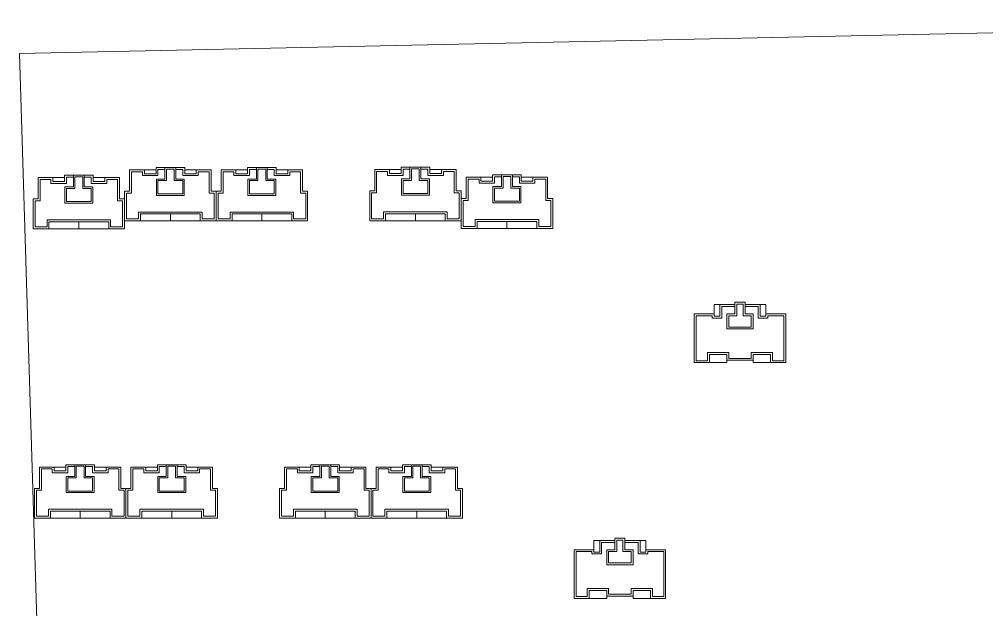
# Model space of a CAD drawing. Extents: x 741202 to 867202, y 603120 to 647617.
# Drawn here: x 744695 to 747689, y 607744 to 609572 of the extents above; entities that cross this region are included whole.
import ezdxf

# ---------------------------------------------------------------- set-up
doc = ezdxf.new("R2010")
doc.units = 0
doc.header["$LTSCALE"] = 1000
doc.header["$MEASUREMENT"] = 0
doc.layers.add('140', color=2, linetype='CONTINUOUS', lineweight=5)

msp = doc.modelspace()

# ---------------------------------------------------------------- linework, layer by layer
at = {"layer": '140', "color": 7}
for p, q in [((749720.9, 609572.4), (744695.3, 609466.9)), ((744695.3, 609466.9), (744794.6, 606253.3)), ((745036.6, 609106.3), (745082.2, 609106.3)), ((745036.6, 609040.3), (745036.6, 609106.3)), ((745042.6, 609100.3), (745076.2, 609100.3)), ((745042.6, 609034.3), (745042.6, 609100.3)), ((745076.2, 609100.3), (745076.2, 609088.3)), ((745079.8, 609106.3), (745082.2, 609106.3)), ((745082.2, 609106.3), (745118.2, 609106.3)), ((745082.2, 609106.3), (745082.2, 609094.3)), ((745118.2, 609113.5), (745207, 609113.5)), ((745118.2, 609094.3), (745118.2, 609113.5)), ((745124.2, 609107.5), (745145.8, 609107.5)), ((745124.2, 609088.3), (745124.2, 609107.5)), ((745145.8, 609113.5), (745145.8, 609077.5)), ((745174.6, 609108.7), (745150.6, 609108.7)), ((745150.6, 609108.7), (745150.6, 609072.7)), ((745174.6, 609072.7), (745174.6, 609108.7)), ((745179.4, 609077.5), (745179.4, 609113.5)), ((745179.4, 609107.5), (745201, 609107.5)), ((745201, 609107.5), (745201, 609088.3)), ((745207, 609113.5), (745207, 609094.3)), ((745243, 609106.3), (745207, 609106.3)), ((745243, 609106.3), (745288.6, 609106.3)), ((745243, 609094.3), (745243, 609106.3)), ((745249, 609100.3), (745282.6, 609100.3)), ((745249, 609088.3), (745249, 609100.3)), ((745282.6, 609100.3), (745282.6, 609034.3)), ((745288.6, 609106.3), (745288.6, 609040.3)), ((745319.8, 609106.3), (745365.4, 609106.3)), ((745319.8, 609040.3), (745319.8, 609106.3)), ((745325.8, 609100.3), (745359.4, 609100.3)), ((745325.8, 609034.3), (745325.8, 609100.3)), ((745359.4, 609100.3), (745359.4, 609088.3)), ((745363, 609106.3), (745365.4, 609106.3)), ((745365.4, 609106.3), (745401.4, 609106.3)), ((745365.4, 609106.3), (745365.4, 609094.3)), ((745401.4, 609113.5), (745490.2, 609113.5)), ((745401.4, 609094.3), (745401.4, 609113.5)), ((745407.4, 609107.5), (745429, 609107.5)), ((745407.4, 609088.3), (745407.4, 609107.5)), ((745429, 609113.5), (745429, 609077.5)), ((745457.8, 609108.7), (745433.8, 609108.7)), ((745433.8, 609108.7), (745433.8, 609072.7)), ((745457.8, 609072.7), (745457.8, 609108.7)), ((745462.6, 609077.5), (745462.6, 609113.5)), ((745462.6, 609107.5), (745484.2, 609107.5)), ((745484.2, 609107.5), (745484.2, 609088.3)), ((745490.2, 609113.5), (745490.2, 609094.3)), ((745526.2, 609106.3), (745490.2, 609106.3)), ((745526.2, 609106.3), (745571.8, 609106.3)), ((745526.2, 609094.3), (745526.2, 609106.3)), ((745532.2, 609100.3), (745565.8, 609100.3)), ((745532.2, 609088.3), (745532.2, 609100.3)), ((745565.8, 609100.3), (745565.8, 609034.3)), ((745571.8, 609106.3), (745571.8, 609040.3)), ((745795, 609107.1), (745840.6, 609107.1)), ((745795, 609041.1), (745795, 609107.1)), ((745801, 609101.1), (745834.6, 609101.1)), ((745801, 609035.1), (745801, 609101.1)), ((745834.6, 609101.1), (745834.6, 609089.1)), ((745838.2, 609107.1), (745840.6, 609107.1)), ((745840.6, 609107.1), (745876.6, 609107.1)), ((745840.6, 609107.1), (745840.6, 609095.1)), ((745876.6, 609114.3), (745965.4, 609114.3)), ((745876.6, 609095.1), (745876.6, 609114.3)), ((745882.6, 609108.3), (745904.2, 609108.3)), ((745882.6, 609089.1), (745882.6, 609108.3)), ((745904.2, 609114.3), (745904.2, 609078.3)), ((745933, 609109.5), (745909, 609109.5)), ((745909, 609109.5), (745909, 609073.5)), ((745933, 609073.5), (745933, 609109.5)), ((745937.8, 609078.3), (745937.8, 609114.3)), ((745937.8, 609108.3), (745959.4, 609108.3)), ((745959.4, 609108.3), (745959.4, 609089.1)), ((745965.4, 609114.3), (745965.4, 609095.1)), ((746001.4, 609107.1), (745965.4, 609107.1)), ((746001.4, 609107.1), (746047, 609107.1)), ((746001.4, 609095.1), (746001.4, 609107.1)), ((746007.4, 609101.1), (746041, 609101.1)), ((746007.4, 609089.1), (746007.4, 609101.1)), ((746041, 609101.1), (746041, 609035.1)), ((746047, 609107.1), (746047, 609041.1)), ((744753.4, 609082.3), (744799, 609082.3)), ((744753.4, 609016.3), (744753.4, 609082.3)), ((744759.4, 609076.3), (744793, 609076.3)), ((744759.4, 609010.3), (744759.4, 609076.3)), ((744793, 609076.3), (744793, 609064.3)), ((744796.6, 609082.3), (744799, 609082.3)), ((744799, 609082.3), (744835, 609082.3)), ((744799, 609082.3), (744799, 609070.3)), ((744799, 609070.3), (744835, 609070.3)), ((744835, 609089.5), (744923.8, 609089.5)), ((744835, 609070.3), (744835, 609089.5)), ((744841, 609083.5), (744862.6, 609083.5)), ((744841, 609064.3), (744841, 609083.5)), ((744862.6, 609089.5), (744862.6, 609053.5)), ((744891.4, 609084.7), (744867.4, 609084.7)), ((744867.4, 609084.7), (744867.4, 609048.7)), ((744891.4, 609048.7), (744891.4, 609084.7)), ((744896.2, 609053.5), (744896.2, 609089.5)), ((744896.2, 609083.5), (744917.8, 609083.5)), ((744917.8, 609083.5), (744917.8, 609064.3)), ((744923.8, 609089.5), (744923.8, 609070.3)), ((744959.8, 609082.3), (744923.8, 609082.3)), ((744923.8, 609070.3), (744959.8, 609070.3)), ((744959.8, 609082.3), (745005.4, 609082.3)), ((744959.8, 609070.3), (744959.8, 609082.3)), ((744965.8, 609076.3), (744999.4, 609076.3)), ((744965.8, 609064.3), (744965.8, 609076.3)), ((744999.4, 609076.3), (744999.4, 609010.3)), ((745005.4, 609082.3), (745005.4, 609016.3)), ((745076.2, 609088.3), (745124.2, 609088.3)), ((745082.2, 609094.3), (745118.2, 609094.3)), ((745119.4, 609077.5), (745119.4, 609027.1)), ((745145.8, 609077.5), (745119.4, 609077.5)), ((745124.2, 609072.7), (745124.2, 609031.9)), ((745150.6, 609072.7), (745124.2, 609072.7)), ((745201, 609072.7), (745174.6, 609072.7)), ((745205.8, 609077.5), (745179.4, 609077.5)), ((745201, 609088.3), (745249, 609088.3)), ((745201, 609031.9), (745201, 609072.7)), ((745205.8, 609027.1), (745205.8, 609077.5)), ((745207, 609094.3), (745243, 609094.3)), ((745359.4, 609088.3), (745407.4, 609088.3)), ((745365.4, 609094.3), (745401.4, 609094.3)), ((745402.6, 609077.5), (745402.6, 609027.1)), ((745429, 609077.5), (745402.6, 609077.5)), ((745407.4, 609072.7), (745407.4, 609031.9)), ((745433.8, 609072.7), (745407.4, 609072.7)), ((745484.2, 609072.7), (745457.8, 609072.7)), ((745489, 609077.5), (745462.6, 609077.5)), ((745484.2, 609088.3), (745532.2, 609088.3)), ((745484.2, 609031.9), (745484.2, 609072.7)), ((745489, 609027.1), (745489, 609077.5)), ((745490.2, 609094.3), (745526.2, 609094.3)), ((745834.6, 609089.1), (745882.6, 609089.1)), ((745840.6, 609095.1), (745876.6, 609095.1)), ((745877.8, 609078.3), (745877.8, 609027.9)), ((745904.2, 609078.3), (745877.8, 609078.3)), ((745882.6, 609073.5), (745882.6, 609032.7)), ((745909, 609073.5), (745882.6, 609073.5)), ((745959.4, 609073.5), (745933, 609073.5)), ((745964.2, 609078.3), (745937.8, 609078.3)), ((745959.4, 609089.1), (746007.4, 609089.1)), ((745959.4, 609032.7), (745959.4, 609073.5)), ((745964.2, 609027.9), (745964.2, 609078.3)), ((745965.4, 609095.1), (746001.4, 609095.1)), ((746078.2, 609083.1), (746123.8, 609083.1)), ((746078.2, 609017.1), (746078.2, 609083.1)), ((746084.2, 609077.1), (746117.8, 609077.1)), ((746084.2, 609011.1), (746084.2, 609077.1)), ((746117.8, 609077.1), (746117.8, 609065.1)), ((746121.4, 609083.1), (746123.8, 609083.1)), ((746123.8, 609083.1), (746159.8, 609083.1)), ((746123.8, 609083.1), (746123.8, 609071.1)), ((746123.8, 609071.1), (746159.8, 609071.1)), ((746159.8, 609090.3), (746248.6, 609090.3)), ((746159.8, 609071.1), (746159.8, 609090.3)), ((746165.8, 609084.3), (746187.4, 609084.3)), ((746165.8, 609065.1), (746165.8, 609084.3)), ((746187.4, 609090.3), (746187.4, 609054.3)), ((746216.2, 609085.5), (746192.2, 609085.5)), ((746192.2, 609085.5), (746192.2, 609049.5)), ((746216.2, 609049.5), (746216.2, 609085.5)), ((746221, 609054.3), (746221, 609090.3)), ((746221, 609084.3), (746242.6, 609084.3)), ((746242.6, 609084.3), (746242.6, 609065.1)), ((746248.6, 609090.3), (746248.6, 609071.1)), ((746284.6, 609083.1), (746248.6, 609083.1)), ((746248.6, 609071.1), (746284.6, 609071.1)), ((746284.6, 609083.1), (746330.2, 609083.1)), ((746284.6, 609071.1), (746284.6, 609083.1)), ((746290.6, 609077.1), (746324.2, 609077.1)), ((746290.6, 609065.1), (746290.6, 609077.1)), ((746324.2, 609077.1), (746324.2, 609011.1)), ((746330.2, 609083.1), (746330.2, 609017.1)), ((744793, 609064.3), (744841, 609064.3)), ((744836.2, 609053.5), (744836.2, 609003.1)), ((744862.6, 609053.5), (744836.2, 609053.5)), ((744841, 609048.7), (744841, 609007.9)), ((744867.4, 609048.7), (744841, 609048.7)), ((744917.8, 609048.7), (744891.4, 609048.7)), ((744922.6, 609053.5), (744896.2, 609053.5)), ((744917.8, 609064.3), (744965.8, 609064.3)), ((744917.8, 609007.9), (744917.8, 609048.7)), ((744922.6, 609003.1), (744922.6, 609053.5)), ((745021, 609040.3), (745036.6, 609040.3)), ((745021, 608947.9), (745021, 609040.3)), ((745288.6, 609040.3), (745304.2, 609040.3)), ((745304.2, 609040.3), (745304.2, 608947.9)), ((745304.2, 609040.3), (745319.8, 609040.3)), ((745304.2, 608947.9), (745304.2, 609040.3)), ((745571.8, 609040.3), (745587.4, 609040.3)), ((745587.4, 609040.3), (745587.4, 608947.9)), ((745779.4, 609041.1), (745795, 609041.1)), ((745779.4, 608948.7), (745779.4, 609041.1)), ((746047, 609041.1), (746062.6, 609041.1)), ((746062.6, 609041.1), (746062.6, 608948.7)), ((746117.8, 609065.1), (746165.8, 609065.1)), ((746161, 609054.3), (746161, 609003.9)), ((746187.4, 609054.3), (746161, 609054.3)), ((746165.8, 609049.5), (746165.8, 609008.7)), ((746192.2, 609049.5), (746165.8, 609049.5)), ((746242.6, 609049.5), (746216.2, 609049.5)), ((746247.4, 609054.3), (746221, 609054.3)), ((746242.6, 609065.1), (746290.6, 609065.1)), ((746242.6, 609008.7), (746242.6, 609049.5)), ((746247.4, 609003.9), (746247.4, 609054.3)), ((744737.8, 609016.3), (744753.4, 609016.3)), ((744737.8, 608923.9), (744737.8, 609016.3)), ((744743.8, 609010.3), (744759.4, 609010.3)), ((744743.8, 608929.9), (744743.8, 609010.3)), ((744841, 609007.9), (744917.8, 609007.9)), ((744999.4, 609010.3), (745015, 609010.3)), ((745005.4, 609016.3), (745021, 609016.3)), ((745015, 609010.3), (745015, 608929.9)), ((745021, 609016.3), (745021, 608923.9)), ((745027, 609034.3), (745042.6, 609034.3)), ((745027, 608953.9), (745027, 609034.3)), ((745119.4, 609028.3), (745119.4, 609027.1)), ((745119.4, 609027.1), (745205.8, 609027.1)), ((745124.2, 609031.9), (745201, 609031.9)), ((745204.6, 609027.1), (745205.8, 609027.1)), ((745282.6, 609034.3), (745298.2, 609034.3)), ((745298.2, 609034.3), (745298.2, 608953.9)), ((745310.2, 609034.3), (745325.8, 609034.3)), ((745310.2, 608953.9), (745310.2, 609034.3)), ((745402.6, 609028.3), (745402.6, 609027.1)), ((745402.6, 609027.1), (745489, 609027.1)), ((745407.4, 609031.9), (745484.2, 609031.9)), ((745487.8, 609027.1), (745489, 609027.1)), ((745565.8, 609034.3), (745581.4, 609034.3)), ((745581.4, 609034.3), (745581.4, 608953.9)), ((745785.4, 609035.1), (745801, 609035.1)), ((745785.4, 608954.7), (745785.4, 609035.1)), ((745877.8, 609029.1), (745877.8, 609027.9)), ((745877.8, 609027.9), (745964.2, 609027.9)), ((745882.6, 609032.7), (745959.4, 609032.7)), ((745963, 609027.9), (745964.2, 609027.9)), ((746041, 609035.1), (746056.6, 609035.1)), ((746056.6, 609035.1), (746056.6, 608954.7)), ((746062.6, 609017.1), (746078.2, 609017.1)), ((746062.6, 608924.7), (746062.6, 609017.1)), ((746068.6, 609011.1), (746084.2, 609011.1)), ((746068.6, 608930.7), (746068.6, 609011.1)), ((746165.8, 609008.7), (746242.6, 609008.7)), ((746324.2, 609011.1), (746339.8, 609011.1)), ((746330.2, 609017.1), (746345.8, 609017.1)), ((746339.8, 609011.1), (746339.8, 608930.7)), ((746345.8, 609017.1), (746345.8, 608924.7)), ((744836.2, 609004.3), (744836.2, 609003.1)), ((744836.2, 609003.1), (744922.6, 609003.1)), ((744921.4, 609003.1), (744922.6, 609003.1)), ((746161, 609005.1), (746161, 609003.9)), ((746161, 609003.9), (746247.4, 609003.9)), ((746246.2, 609003.9), (746247.4, 609003.9)), ((744781, 608951.5), (744781, 608929.9)), ((744879.4, 608951.5), (744781, 608951.5)), ((744977.8, 608951.5), (744879.4, 608951.5)), ((744977.8, 608929.9), (744977.8, 608951.5)), ((745070.2, 608947.9), (745021, 608947.9)), ((745064.2, 608953.9), (745027, 608953.9)), ((745064.2, 608975.5), (745064.2, 608953.9)), ((745162.6, 608975.5), (745064.2, 608975.5)), ((745070.2, 608969.5), (745070.2, 608947.9)), ((745162.6, 608969.5), (745070.2, 608969.5)), ((745162.6, 608947.9), (745070.2, 608947.9)), ((745261, 608975.5), (745162.6, 608975.5)), ((745255, 608969.5), (745162.6, 608969.5)), ((745162.6, 608969.5), (745162.6, 608947.9)), ((745162.6, 608947.9), (745255, 608947.9)), ((745255, 608947.9), (745255, 608969.5)), ((745304.2, 608947.9), (745255, 608947.9)), ((745261, 608953.9), (745261, 608975.5)), ((745298.2, 608953.9), (745261, 608953.9)), ((745353.4, 608947.9), (745304.2, 608947.9)), ((745347.4, 608953.9), (745310.2, 608953.9)), ((745347.4, 608975.5), (745347.4, 608953.9)), ((745445.8, 608975.5), (745347.4, 608975.5)), ((745353.4, 608969.5), (745353.4, 608947.9)), ((745445.8, 608969.5), (745353.4, 608969.5)), ((745445.8, 608947.9), (745353.4, 608947.9)), ((745544.2, 608975.5), (745445.8, 608975.5)), ((745538.2, 608969.5), (745445.8, 608969.5)), ((745445.8, 608969.5), (745445.8, 608947.9)), ((745445.8, 608947.9), (745538.2, 608947.9)), ((745538.2, 608947.9), (745538.2, 608969.5)), ((745587.4, 608947.9), (745538.2, 608947.9)), ((745544.2, 608953.9), (745544.2, 608975.5)), ((745581.4, 608953.9), (745544.2, 608953.9)), ((745828.6, 608948.7), (745779.4, 608948.7)), ((745822.6, 608954.7), (745785.4, 608954.7)), ((745822.6, 608976.3), (745822.6, 608954.7)), ((745921, 608976.3), (745822.6, 608976.3)), ((745828.6, 608970.3), (745828.6, 608948.7)), ((745921, 608970.3), (745828.6, 608970.3)), ((745921, 608948.7), (745828.6, 608948.7)), ((746019.4, 608976.3), (745921, 608976.3)), ((746013.4, 608970.3), (745921, 608970.3)), ((745921, 608970.3), (745921, 608948.7)), ((745921, 608948.7), (746013.4, 608948.7)), ((746013.4, 608948.7), (746013.4, 608970.3)), ((746062.6, 608948.7), (746013.4, 608948.7)), ((746019.4, 608954.7), (746019.4, 608976.3)), ((746056.6, 608954.7), (746019.4, 608954.7)), ((746105.8, 608952.3), (746105.8, 608930.7)), ((746204.2, 608952.3), (746105.8, 608952.3)), ((746302.6, 608952.3), (746204.2, 608952.3)), ((746302.6, 608930.7), (746302.6, 608952.3)), ((744787, 608923.9), (744737.8, 608923.9)), ((744781, 608929.9), (744743.8, 608929.9)), ((744787, 608945.5), (744787, 608923.9)), ((744879.4, 608945.5), (744787, 608945.5)), ((744879.4, 608923.9), (744787, 608923.9)), ((744971.8, 608945.5), (744879.4, 608945.5)), ((744879.4, 608945.5), (744879.4, 608923.9)), ((744879.4, 608923.9), (744971.8, 608923.9)), ((744971.8, 608923.9), (744971.8, 608945.5)), ((745021, 608923.9), (744971.8, 608923.9)), ((745015, 608929.9), (744977.8, 608929.9)), ((746111.8, 608924.7), (746062.6, 608924.7)), ((746105.8, 608930.7), (746068.6, 608930.7)), ((746111.8, 608946.3), (746111.8, 608924.7)), ((746204.2, 608946.3), (746111.8, 608946.3)), ((746204.2, 608924.7), (746111.8, 608924.7)), ((746296.6, 608946.3), (746204.2, 608946.3)), ((746204.2, 608946.3), (746204.2, 608924.7)), ((746204.2, 608924.7), (746296.6, 608924.7)), ((746296.6, 608924.7), (746296.6, 608946.3)), ((746345.8, 608924.7), (746296.6, 608924.7)), ((746339.8, 608930.7), (746302.6, 608930.7)), ((746845, 608688.9), (746863, 608688.9)), ((746845, 608660.1), (746845, 608688.9)), ((746863, 608688.9), (746863, 608652.9)), ((746909.8, 608688.9), (746863, 608688.9)), ((746869, 608682.9), (746869, 608646.9)), ((746909.8, 608682.9), (746869, 608682.9)), ((746909.8, 608696.1), (746909.8, 608688.9)), ((746941, 608696.1), (746909.8, 608696.1)), ((746909.8, 608688.9), (746909.8, 608660.1)), ((746915.8, 608690.1), (746915.8, 608688.9)), ((746935, 608690.1), (746915.8, 608690.1)), ((746915.8, 608688.9), (746915.8, 608654.1)), ((746935, 608654.1), (746935, 608690.1)), ((746941, 608688.9), (746941, 608696.1)), ((746941, 608660.1), (746941, 608696.1)), ((746987.8, 608688.9), (746941, 608688.9)), ((746981.8, 608682.9), (746941, 608682.9)), ((746981.8, 608646.9), (746981.8, 608682.9)), ((747005.8, 608688.9), (746987.8, 608688.9)), ((746987.8, 608652.9), (746987.8, 608688.9)), ((747005.8, 608660.1), (747005.8, 608688.9)), ((746783.8, 608660.1), (746783.8, 608508.9)), ((746823.4, 608660.1), (746783.8, 608660.1)), ((746789.8, 608654.1), (746789.8, 608514.9)), ((746823.4, 608654.1), (746789.8, 608654.1)), ((746845, 608660.1), (746823.4, 608660.1)), ((746839, 608654.1), (746823.4, 608654.1)), ((746839, 608646.9), (746839, 608654.1)), ((746845, 608652.9), (746845, 608660.1)), ((746863, 608652.9), (746845, 608652.9)), ((746884.6, 608660.1), (746884.6, 608613.3)), ((746909.8, 608660.1), (746884.6, 608660.1)), ((746890.6, 608654.1), (746890.6, 608619.3)), ((746915.8, 608654.1), (746890.6, 608654.1)), ((746960.2, 608654.1), (746935, 608654.1)), ((746966.2, 608660.1), (746941, 608660.1)), ((746960.2, 608619.3), (746960.2, 608654.1)), ((746966.2, 608613.3), (746966.2, 608660.1)), ((747005.8, 608652.9), (746987.8, 608652.9)), ((747005.8, 608660.1), (747005.8, 608652.9)), ((747027.4, 608660.1), (747005.8, 608660.1)), ((747011.8, 608654.1), (747011.8, 608646.9)), ((747027.4, 608654.1), (747011.8, 608654.1)), ((747067, 608660.1), (747027.4, 608660.1)), ((747061, 608654.1), (747027.4, 608654.1)), ((747061, 608514.9), (747061, 608654.1)), ((747067, 608508.9), (747067, 608660.1)), ((746869, 608646.9), (746839, 608646.9)), ((746890.6, 608619.3), (746960.2, 608619.3)), ((747011.8, 608646.9), (746981.8, 608646.9)), ((746884.6, 608613.3), (746966.2, 608613.3)), ((746824.6, 608540.1), (746890.6, 608540.1)), ((746824.6, 608514.9), (746824.6, 608540.1)), ((746830.6, 608534.1), (746884.6, 608534.1)), ((746830.6, 608508.9), (746830.6, 608534.1)), ((746884.6, 608534.1), (746884.6, 608516.1)), ((746890.6, 608540.1), (746890.6, 608522.1)), ((746960.2, 608540.1), (747026.2, 608540.1)), ((746960.2, 608522.1), (746960.2, 608540.1)), ((746966.2, 608534.1), (747020.2, 608534.1)), ((746966.2, 608516.1), (746966.2, 608534.1)), ((747020.2, 608534.1), (747020.2, 608508.9)), ((747026.2, 608540.1), (747026.2, 608514.9)), ((746783.8, 608508.9), (746830.6, 608508.9)), ((746789.8, 608514.9), (746824.6, 608514.9)), ((746830.6, 608508.9), (746884.6, 608508.9)), ((746884.6, 608508.9), (746884.6, 608516.1)), ((746884.6, 608516.1), (746925.4, 608516.1)), ((746890.6, 608522.1), (746925.4, 608522.1)), ((746925.4, 608522.1), (746960.2, 608522.1)), ((746925.4, 608516.1), (746966.2, 608516.1)), ((746966.2, 608508.9), (746966.2, 608516.1)), ((747020.2, 608508.9), (746966.2, 608508.9)), ((747020.2, 608508.9), (747067, 608508.9)), ((747026.2, 608514.9), (747061, 608514.9)), ((744757.6, 608185.5), (744803.2, 608185.5)), ((744757.6, 608119.5), (744757.6, 608185.5)), ((744763.6, 608179.5), (744797.2, 608179.5)), ((744763.6, 608113.5), (744763.6, 608179.5)), ((744797.2, 608179.5), (744797.2, 608167.5)), ((744800.8, 608185.5), (744803.2, 608185.5)), ((744803.2, 608185.5), (744839.2, 608185.5)), ((744803.2, 608185.5), (744803.2, 608173.5)), ((744803.2, 608173.5), (744839.2, 608173.5)), ((744839.2, 608192.7), (744928, 608192.7)), ((744839.2, 608173.5), (744839.2, 608192.7)), ((744845.2, 608186.7), (744866.8, 608186.7)), ((744845.2, 608167.5), (744845.2, 608186.7)), ((744866.8, 608192.7), (744866.8, 608156.7)), ((744895.6, 608187.9), (744871.6, 608187.9)), ((744871.6, 608187.9), (744871.6, 608151.9)), ((744895.6, 608151.9), (744895.6, 608187.9)), ((744900.4, 608156.7), (744900.4, 608192.7)), ((744900.4, 608186.7), (744922, 608186.7)), ((744922, 608186.7), (744922, 608167.5)), ((744928, 608192.7), (744928, 608173.5)), ((744964, 608185.5), (744928, 608185.5)), ((744928, 608173.5), (744964, 608173.5)), ((744964, 608185.5), (745009.6, 608185.5)), ((744964, 608173.5), (744964, 608185.5)), ((744970, 608179.5), (745003.6, 608179.5)), ((744970, 608167.5), (744970, 608179.5)), ((745003.6, 608179.5), (745003.6, 608113.5)), ((745009.6, 608185.5), (745009.6, 608119.5)), ((745040.8, 608185.5), (745086.4, 608185.5)), ((745040.8, 608119.5), (745040.8, 608185.5)), ((745046.8, 608179.5), (745080.4, 608179.5)), ((745046.8, 608113.5), (745046.8, 608179.5)), ((745080.4, 608179.5), (745080.4, 608167.5)), ((745084, 608185.5), (745086.4, 608185.5)), ((745086.4, 608185.5), (745122.4, 608185.5)), ((745086.4, 608185.5), (745086.4, 608173.5)), ((745086.4, 608173.5), (745122.4, 608173.5)), ((745122.4, 608192.7), (745211.2, 608192.7)), ((745122.4, 608173.5), (745122.4, 608192.7)), ((745128.4, 608186.7), (745150, 608186.7)), ((745128.4, 608167.5), (745128.4, 608186.7)), ((745150, 608192.7), (745150, 608156.7)), ((745178.8, 608187.9), (745154.8, 608187.9)), ((745154.8, 608187.9), (745154.8, 608151.9)), ((745178.8, 608151.9), (745178.8, 608187.9)), ((745183.6, 608156.7), (745183.6, 608192.7)), ((745183.6, 608186.7), (745205.2, 608186.7)), ((745205.2, 608186.7), (745205.2, 608167.5)), ((745211.2, 608192.7), (745211.2, 608173.5)), ((745247.2, 608185.5), (745211.2, 608185.5)), ((745211.2, 608173.5), (745247.2, 608173.5)), ((745247.2, 608185.5), (745292.8, 608185.5)), ((745247.2, 608173.5), (745247.2, 608185.5)), ((745253.2, 608179.5), (745286.8, 608179.5)), ((745253.2, 608167.5), (745253.2, 608179.5)), ((745286.8, 608179.5), (745286.8, 608113.5)), ((745292.8, 608185.5), (745292.8, 608119.5)), ((745516, 608185.5), (745561.6, 608185.5)), ((745516, 608119.5), (745516, 608185.5)), ((745522, 608179.5), (745555.6, 608179.5)), ((745522, 608113.5), (745522, 608179.5)), ((745555.6, 608179.5), (745555.6, 608167.5)), ((745559.2, 608185.5), (745561.6, 608185.5)), ((745561.6, 608185.5), (745597.6, 608185.5)), ((745561.6, 608185.5), (745561.6, 608173.5)), ((745561.6, 608173.5), (745597.6, 608173.5)), ((745597.6, 608192.7), (745686.4, 608192.7)), ((745597.6, 608173.5), (745597.6, 608192.7)), ((745603.6, 608186.7), (745625.2, 608186.7)), ((745603.6, 608167.5), (745603.6, 608186.7)), ((745625.2, 608192.7), (745625.2, 608156.7)), ((745654, 608187.9), (745630, 608187.9)), ((745630, 608187.9), (745630, 608151.9)), ((745654, 608151.9), (745654, 608187.9)), ((745658.8, 608156.7), (745658.8, 608192.7)), ((745658.8, 608186.7), (745680.4, 608186.7)), ((745680.4, 608186.7), (745680.4, 608167.5)), ((745686.4, 608192.7), (745686.4, 608173.5)), ((745722.4, 608185.5), (745686.4, 608185.5)), ((745686.4, 608173.5), (745722.4, 608173.5)), ((745722.4, 608185.5), (745768, 608185.5)), ((745722.4, 608173.5), (745722.4, 608185.5)), ((745728.4, 608179.5), (745762, 608179.5)), ((745728.4, 608167.5), (745728.4, 608179.5)), ((745762, 608179.5), (745762, 608113.5)), ((745768, 608185.5), (745768, 608119.5)), ((745799.2, 608185.5), (745844.8, 608185.5)), ((745799.2, 608119.5), (745799.2, 608185.5)), ((745805.2, 608179.5), (745838.8, 608179.5)), ((745805.2, 608113.5), (745805.2, 608179.5)), ((745838.8, 608179.5), (745838.8, 608167.5)), ((745842.4, 608185.5), (745844.8, 608185.5)), ((745844.8, 608185.5), (745880.8, 608185.5)), ((745844.8, 608185.5), (745844.8, 608173.5)), ((745844.8, 608173.5), (745880.8, 608173.5)), ((745880.8, 608192.7), (745969.6, 608192.7)), ((745880.8, 608173.5), (745880.8, 608192.7)), ((745886.8, 608186.7), (745908.4, 608186.7)), ((745886.8, 608167.5), (745886.8, 608186.7)), ((745908.4, 608192.7), (745908.4, 608156.7)), ((745937.2, 608187.9), (745913.2, 608187.9)), ((745913.2, 608187.9), (745913.2, 608151.9)), ((745937.2, 608151.9), (745937.2, 608187.9)), ((745942, 608156.7), (745942, 608192.7)), ((745942, 608186.7), (745963.6, 608186.7)), ((745963.6, 608186.7), (745963.6, 608167.5)), ((745969.6, 608192.7), (745969.6, 608173.5)), ((746005.6, 608185.5), (745969.6, 608185.5)), ((745969.6, 608173.5), (746005.6, 608173.5)), ((746005.6, 608185.5), (746051.2, 608185.5)), ((746005.6, 608173.5), (746005.6, 608185.5)), ((746011.6, 608179.5), (746045.2, 608179.5)), ((746011.6, 608167.5), (746011.6, 608179.5)), ((746045.2, 608179.5), (746045.2, 608113.5)), ((746051.2, 608185.5), (746051.2, 608119.5)), ((744797.2, 608167.5), (744845.2, 608167.5)), ((744840.4, 608156.7), (744840.4, 608106.3)), ((744866.8, 608156.7), (744840.4, 608156.7)), ((744845.2, 608151.9), (744845.2, 608111.1)), ((744871.6, 608151.9), (744845.2, 608151.9)), ((744922, 608151.9), (744895.6, 608151.9)), ((744926.8, 608156.7), (744900.4, 608156.7)), ((744922, 608167.5), (744970, 608167.5)), ((744922, 608111.1), (744922, 608151.9)), ((744926.8, 608106.3), (744926.8, 608156.7)), ((745080.4, 608167.5), (745128.4, 608167.5)), ((745123.6, 608156.7), (745123.6, 608106.3)), ((745150, 608156.7), (745123.6, 608156.7)), ((745128.4, 608151.9), (745128.4, 608111.1)), ((745154.8, 608151.9), (745128.4, 608151.9)), ((745205.2, 608151.9), (745178.8, 608151.9)), ((745210, 608156.7), (745183.6, 608156.7)), ((745205.2, 608167.5), (745253.2, 608167.5)), ((745205.2, 608111.1), (745205.2, 608151.9)), ((745210, 608106.3), (745210, 608156.7)), ((745555.6, 608167.5), (745603.6, 608167.5)), ((745598.8, 608156.7), (745598.8, 608106.3)), ((745625.2, 608156.7), (745598.8, 608156.7)), ((745603.6, 608151.9), (745603.6, 608111.1)), ((745630, 608151.9), (745603.6, 608151.9)), ((745680.4, 608151.9), (745654, 608151.9)), ((745685.2, 608156.7), (745658.8, 608156.7)), ((745680.4, 608167.5), (745728.4, 608167.5)), ((745680.4, 608111.1), (745680.4, 608151.9)), ((745685.2, 608106.3), (745685.2, 608156.7)), ((745838.8, 608167.5), (745886.8, 608167.5)), ((745882, 608156.7), (745882, 608106.3)), ((745908.4, 608156.7), (745882, 608156.7)), ((745886.8, 608151.9), (745886.8, 608111.1)), ((745913.2, 608151.9), (745886.8, 608151.9)), ((745963.6, 608151.9), (745937.2, 608151.9)), ((745968.4, 608156.7), (745942, 608156.7)), ((745963.6, 608167.5), (746011.6, 608167.5)), ((745963.6, 608111.1), (745963.6, 608151.9)), ((745968.4, 608106.3), (745968.4, 608156.7)), ((744742, 608119.5), (744757.6, 608119.5)), ((744742, 608027.1), (744742, 608119.5)), ((744748, 608113.5), (744763.6, 608113.5)), ((744748, 608033.1), (744748, 608113.5)), ((744845.2, 608111.1), (744922, 608111.1)), ((745003.6, 608113.5), (745019.2, 608113.5)), ((745009.6, 608119.5), (745025.2, 608119.5)), ((745019.2, 608113.5), (745019.2, 608033.1)), ((745025.2, 608119.5), (745025.2, 608027.1)), ((745025.2, 608119.5), (745040.8, 608119.5)), ((745025.2, 608027.1), (745025.2, 608119.5)), ((745031.2, 608113.5), (745046.8, 608113.5)), ((745031.2, 608033.1), (745031.2, 608113.5)), ((745128.4, 608111.1), (745205.2, 608111.1)), ((745286.8, 608113.5), (745302.4, 608113.5)), ((745292.8, 608119.5), (745308.4, 608119.5)), ((745302.4, 608113.5), (745302.4, 608033.1)), ((745308.4, 608119.5), (745308.4, 608027.1)), ((745500.4, 608119.5), (745516, 608119.5)), ((745500.4, 608027.1), (745500.4, 608119.5)), ((745506.4, 608113.5), (745522, 608113.5)), ((745506.4, 608033.1), (745506.4, 608113.5)), ((745603.6, 608111.1), (745680.4, 608111.1)), ((745762, 608113.5), (745777.6, 608113.5)), ((745768, 608119.5), (745783.6, 608119.5)), ((745777.6, 608113.5), (745777.6, 608033.1)), ((745783.6, 608119.5), (745783.6, 608027.1)), ((745783.6, 608119.5), (745799.2, 608119.5)), ((745783.6, 608027.1), (745783.6, 608119.5)), ((745789.6, 608113.5), (745805.2, 608113.5)), ((745789.6, 608033.1), (745789.6, 608113.5)), ((745886.8, 608111.1), (745963.6, 608111.1)), ((746045.2, 608113.5), (746060.8, 608113.5)), ((746051.2, 608119.5), (746066.8, 608119.5)), ((746060.8, 608113.5), (746060.8, 608033.1)), ((746066.8, 608119.5), (746066.8, 608027.1)), ((744840.4, 608107.5), (744840.4, 608106.3)), ((744840.4, 608106.3), (744926.8, 608106.3)), ((744925.6, 608106.3), (744926.8, 608106.3)), ((745123.6, 608107.5), (745123.6, 608106.3)), ((745123.6, 608106.3), (745210, 608106.3)), ((745208.8, 608106.3), (745210, 608106.3)), ((745598.8, 608107.5), (745598.8, 608106.3)), ((745598.8, 608106.3), (745685.2, 608106.3)), ((745684, 608106.3), (745685.2, 608106.3)), ((745882, 608107.5), (745882, 608106.3)), ((745882, 608106.3), (745968.4, 608106.3)), ((745967.2, 608106.3), (745968.4, 608106.3)), ((744785.2, 608054.7), (744785.2, 608033.1)), ((744883.6, 608054.7), (744785.2, 608054.7)), ((744791.2, 608048.7), (744791.2, 608027.1)), ((744883.6, 608048.7), (744791.2, 608048.7)), ((744982, 608054.7), (744883.6, 608054.7)), ((744976, 608048.7), (744883.6, 608048.7)), ((744883.6, 608048.7), (744883.6, 608027.1)), ((744976, 608027.1), (744976, 608048.7)), ((744982, 608033.1), (744982, 608054.7)), ((745068.4, 608054.7), (745068.4, 608033.1)), ((745166.8, 608054.7), (745068.4, 608054.7)), ((745074.4, 608048.7), (745074.4, 608027.1)), ((745166.8, 608048.7), (745074.4, 608048.7)), ((745265.2, 608054.7), (745166.8, 608054.7)), ((745259.2, 608048.7), (745166.8, 608048.7)), ((745166.8, 608048.7), (745166.8, 608027.1)), ((745259.2, 608027.1), (745259.2, 608048.7)), ((745265.2, 608033.1), (745265.2, 608054.7)), ((745543.6, 608054.7), (745543.6, 608033.1)), ((745642, 608054.7), (745543.6, 608054.7)), ((745549.6, 608048.7), (745549.6, 608027.1)), ((745642, 608048.7), (745549.6, 608048.7)), ((745740.4, 608054.7), (745642, 608054.7)), ((745734.4, 608048.7), (745642, 608048.7)), ((745642, 608048.7), (745642, 608027.1)), ((745734.4, 608027.1), (745734.4, 608048.7)), ((745740.4, 608033.1), (745740.4, 608054.7)), ((745826.8, 608054.7), (745826.8, 608033.1)), ((745925.2, 608054.7), (745826.8, 608054.7)), ((745832.8, 608048.7), (745832.8, 608027.1)), ((745925.2, 608048.7), (745832.8, 608048.7)), ((746023.6, 608054.7), (745925.2, 608054.7)), ((746017.6, 608048.7), (745925.2, 608048.7)), ((745925.2, 608048.7), (745925.2, 608027.1)), ((746017.6, 608027.1), (746017.6, 608048.7)), ((746023.6, 608033.1), (746023.6, 608054.7)), ((744791.2, 608027.1), (744742, 608027.1)), ((744785.2, 608033.1), (744748, 608033.1)), ((744883.6, 608027.1), (744791.2, 608027.1)), ((744883.6, 608027.1), (744976, 608027.1)), ((745025.2, 608027.1), (744976, 608027.1)), ((745019.2, 608033.1), (744982, 608033.1)), ((745074.4, 608027.1), (745025.2, 608027.1)), ((745068.4, 608033.1), (745031.2, 608033.1)), ((745166.8, 608027.1), (745074.4, 608027.1)), ((745166.8, 608027.1), (745259.2, 608027.1)), ((745308.4, 608027.1), (745259.2, 608027.1)), ((745302.4, 608033.1), (745265.2, 608033.1)), ((745549.6, 608027.1), (745500.4, 608027.1)), ((745543.6, 608033.1), (745506.4, 608033.1)), ((745642, 608027.1), (745549.6, 608027.1)), ((745642, 608027.1), (745734.4, 608027.1)), ((745783.6, 608027.1), (745734.4, 608027.1)), ((745777.6, 608033.1), (745740.4, 608033.1)), ((745832.8, 608027.1), (745783.6, 608027.1)), ((745826.8, 608033.1), (745789.6, 608033.1)), ((745925.2, 608027.1), (745832.8, 608027.1)), ((745925.2, 608027.1), (746017.6, 608027.1)), ((746066.8, 608027.1), (746017.6, 608027.1)), ((746060.8, 608033.1), (746023.6, 608033.1)), ((746538.1, 607965.4), (746538.1, 607958.2)), ((746569.3, 607965.4), (746538.1, 607965.4)), ((746544.1, 607959.4), (746544.1, 607958.2)), ((746563.3, 607959.4), (746544.1, 607959.4)), ((746563.3, 607923.4), (746563.3, 607959.4)), ((746569.3, 607958.2), (746569.3, 607965.4)), ((746569.3, 607929.4), (746569.3, 607965.4)), ((746412.1, 607929.4), (746412.1, 607778.2)), ((746451.7, 607929.4), (746412.1, 607929.4)), ((746473.3, 607929.4), (746451.7, 607929.4)), ((746473.3, 607958.2), (746491.3, 607958.2)), ((746473.3, 607929.4), (746473.3, 607958.2)), ((746473.3, 607922.2), (746473.3, 607929.4)), ((746491.3, 607958.2), (746491.3, 607922.2)), ((746538.1, 607958.2), (746491.3, 607958.2)), ((746497.3, 607952.2), (746497.3, 607916.2)), ((746538.1, 607952.2), (746497.3, 607952.2)), ((746512.9, 607929.4), (746512.9, 607882.6)), ((746538.1, 607929.4), (746512.9, 607929.4)), ((746538.1, 607958.2), (746538.1, 607929.4)), ((746544.1, 607958.2), (746544.1, 607923.4)), ((746616.1, 607958.2), (746569.3, 607958.2)), ((746610.1, 607952.2), (746569.3, 607952.2)), ((746594.5, 607929.4), (746569.3, 607929.4)), ((746594.5, 607882.6), (746594.5, 607929.4)), ((746610.1, 607916.2), (746610.1, 607952.2)), ((746634.1, 607958.2), (746616.1, 607958.2)), ((746616.1, 607922.2), (746616.1, 607958.2)), ((746634.1, 607929.4), (746634.1, 607958.2)), ((746634.1, 607929.4), (746634.1, 607922.2)), ((746655.7, 607929.4), (746634.1, 607929.4)), ((746695.3, 607929.4), (746655.7, 607929.4)), ((746695.3, 607778.2), (746695.3, 607929.4)), ((746418.1, 607923.4), (746418.1, 607784.2)), ((746451.7, 607923.4), (746418.1, 607923.4)), ((746467.3, 607923.4), (746451.7, 607923.4)), ((746467.3, 607916.2), (746467.3, 607923.4)), ((746497.3, 607916.2), (746467.3, 607916.2)), ((746491.3, 607922.2), (746473.3, 607922.2)), ((746518.9, 607923.4), (746518.9, 607888.6)), ((746544.1, 607923.4), (746518.9, 607923.4)), ((746588.5, 607923.4), (746563.3, 607923.4)), ((746588.5, 607888.6), (746588.5, 607923.4)), ((746640.1, 607916.2), (746610.1, 607916.2)), ((746634.1, 607922.2), (746616.1, 607922.2)), ((746640.1, 607923.4), (746640.1, 607916.2)), ((746655.7, 607923.4), (746640.1, 607923.4)), ((746689.3, 607923.4), (746655.7, 607923.4)), ((746689.3, 607784.2), (746689.3, 607923.4)), ((746512.9, 607882.6), (746594.5, 607882.6)), ((746518.9, 607888.6), (746588.5, 607888.6)), ((746452.9, 607809.4), (746518.9, 607809.4)), ((746452.9, 607784.2), (746452.9, 607809.4)), ((746518.9, 607809.4), (746518.9, 607791.4)), ((746588.5, 607809.4), (746654.5, 607809.4)), ((746588.5, 607791.4), (746588.5, 607809.4)), ((746654.5, 607809.4), (746654.5, 607784.2)), ((746418.1, 607784.2), (746452.9, 607784.2)), ((746458.9, 607803.4), (746512.9, 607803.4)), ((746458.9, 607778.2), (746458.9, 607803.4)), ((746512.9, 607803.4), (746512.9, 607785.4)), ((746512.9, 607778.2), (746512.9, 607785.4)), ((746512.9, 607785.4), (746553.7, 607785.4)), ((746518.9, 607791.4), (746553.7, 607791.4)), ((746553.7, 607791.4), (746588.5, 607791.4)), ((746553.7, 607785.4), (746594.5, 607785.4)), ((746594.5, 607803.4), (746648.5, 607803.4)), ((746594.5, 607785.4), (746594.5, 607803.4)), ((746594.5, 607778.2), (746594.5, 607785.4)), ((746648.5, 607803.4), (746648.5, 607778.2)), ((746654.5, 607784.2), (746689.3, 607784.2)), ((746412.1, 607778.2), (746458.9, 607778.2)), ((746458.9, 607778.2), (746512.9, 607778.2)), ((746648.5, 607778.2), (746594.5, 607778.2)), ((746648.5, 607778.2), (746695.3, 607778.2))]:
    msp.add_line(p, q, dxfattribs=at)

doc.saveas('drawing.dxf')
